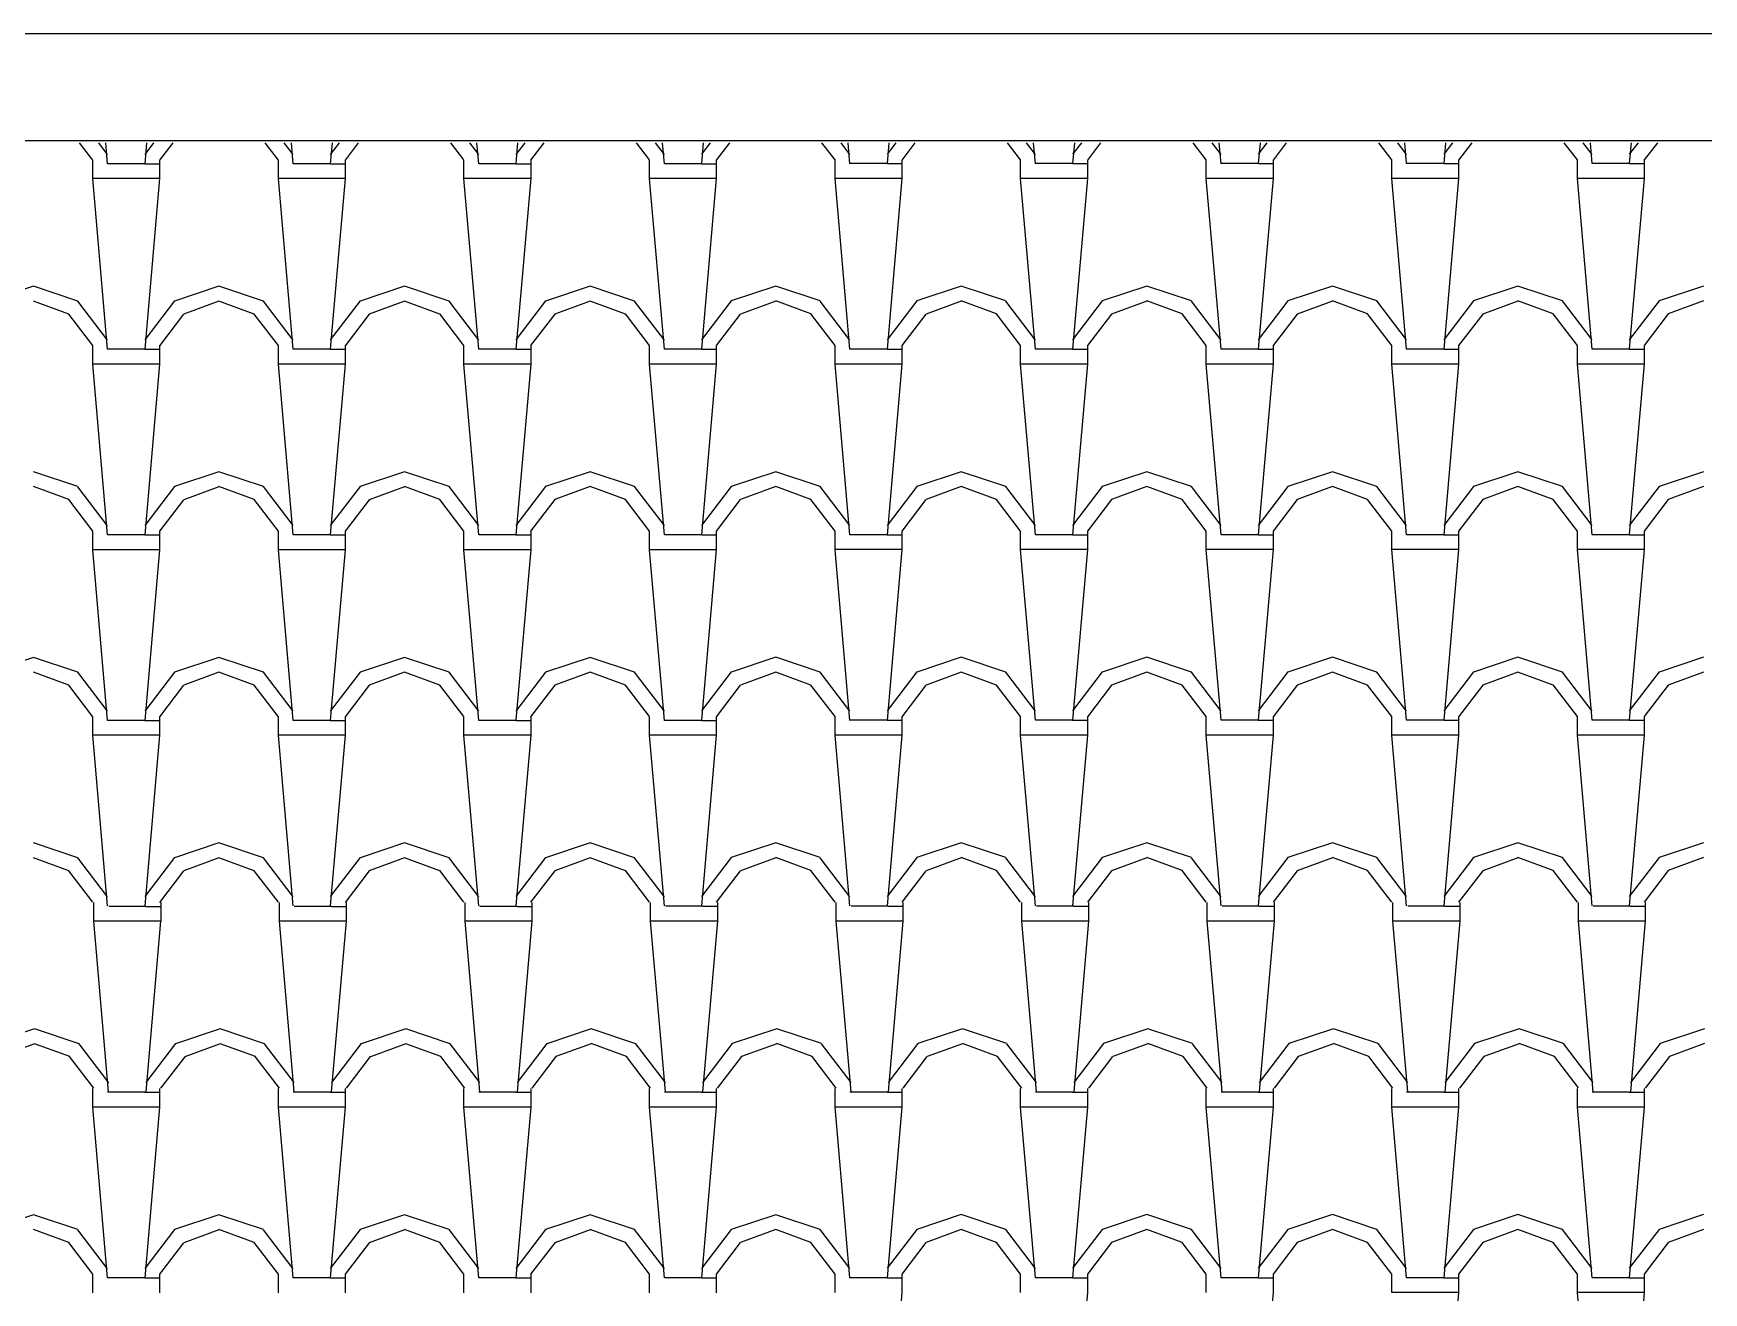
# Model space of a CAD drawing. Extents: x 32549 to 39694, y 7645 to 11950.
# Drawn here: x 34305.8 to 34440.8, y 9009.8 to 9111.5 of the extents above; entities that cross this region are included whole.
import ezdxf

# ---------------------------------------------------------------- set-up
doc = ezdxf.new("R2010")
doc.units = 0
doc.header["$LTSCALE"] = 80
doc.header["$MEASUREMENT"] = 0
doc.layers.add('C3', color=3, linetype='CONTINUOUS')
doc.layers.add('ROOF', color=11, linetype='CONTINUOUS')

msp = doc.modelspace()

# ---------------------------------------------------------------- linework, layer by layer
at = {"layer": 'C3'}
for p, q in [((34171.15, 9111.55), (34986.15, 9111.55)), ((34171.15, 9102.88), (34986.15, 9102.88))]:
    msp.add_line(p, q, dxfattribs=at)
at = {"layer": 'ROOF'}
for p, q in [((34310.63, 9101.31), (34309.56, 9102.7)), ((34311.83, 9101.75), (34311.11, 9102.7)), ((34311.83, 9101.01), (34311.68, 9102.7)), ((34315.54, 9102.7), (34314.83, 9101.77)), ((34314.97, 9102.7), (34314.83, 9101.01)), ((34317.09, 9102.7), (34316.02, 9101.3)), ((34325.63, 9101.31), (34324.56, 9102.7)), ((34326.83, 9101.76), (34326.11, 9102.7)), ((34326.83, 9101.01), (34326.68, 9102.7)), ((34330.54, 9102.7), (34329.83, 9101.77)), ((34329.97, 9102.7), (34329.83, 9101.01)), ((34332.09, 9102.7), (34331.02, 9101.3)), ((34340.63, 9101.32), (34339.57, 9102.7)), ((34341.83, 9101.76), (34341.11, 9102.7)), ((34341.83, 9101.01), (34341.68, 9102.7)), ((34345.54, 9102.7), (34344.83, 9101.77)), ((34344.97, 9102.7), (34344.83, 9101.02)), ((34347.09, 9102.7), (34346.02, 9101.31)), ((34355.63, 9101.32), (34354.57, 9102.7)), ((34356.83, 9101.76), (34356.11, 9102.7)), ((34356.83, 9101.01), (34356.68, 9102.7)), ((34360.54, 9102.7), (34359.83, 9101.78)), ((34359.97, 9102.7), (34359.83, 9101.02)), ((34362.09, 9102.7), (34361.02, 9101.31)), ((34370.63, 9101.32), (34369.57, 9102.71)), ((34371.83, 9101.76), (34371.11, 9102.71)), ((34371.83, 9101.01), (34371.68, 9102.71)), ((34374.97, 9102.71), (34374.83, 9101.02)), ((34375.54, 9102.71), (34374.83, 9101.78)), ((34377.09, 9102.71), (34376.02, 9101.31)), ((34385.63, 9101.32), (34384.57, 9102.71)), ((34386.83, 9101.76), (34386.11, 9102.71)), ((34386.83, 9101.01), (34386.68, 9102.71)), ((34390.54, 9102.71), (34389.83, 9101.78)), ((34389.98, 9102.71), (34389.83, 9101.02)), ((34392.09, 9102.71), (34391.03, 9101.31)), ((34400.63, 9101.32), (34399.57, 9102.71)), ((34401.83, 9101.76), (34401.11, 9102.71)), ((34401.83, 9101.01), (34401.68, 9102.71)), ((34405.54, 9102.71), (34404.83, 9101.78)), ((34404.98, 9102.71), (34404.83, 9101.02)), ((34407.09, 9102.71), (34406.03, 9101.31)), ((34415.63, 9101.32), (34414.57, 9102.71)), ((34416.83, 9101.77), (34416.11, 9102.71)), ((34416.83, 9101.02), (34416.68, 9102.71)), ((34420.54, 9102.71), (34419.83, 9101.78)), ((34419.98, 9102.71), (34419.83, 9101.02)), ((34422.09, 9102.71), (34421.03, 9101.31)), ((34430.63, 9101.32), (34429.57, 9102.71)), ((34431.83, 9101.77), (34431.11, 9102.71)), ((34431.83, 9101.02), (34431.68, 9102.71)), ((34435.54, 9102.71), (34434.83, 9101.78)), ((34434.98, 9102.71), (34434.83, 9101.03)), ((34437.1, 9102.71), (34436.03, 9101.32)), ((34310.63, 9099.81), (34310.63, 9101.31)), ((34314.83, 9101.01), (34311.83, 9101.01)), ((34314.83, 9101.01), (34316.03, 9101.01)), ((34316.03, 9101.31), (34316.03, 9099.81)), ((34325.63, 9099.81), (34325.63, 9101.31)), ((34329.83, 9101.01), (34326.83, 9101.01)), ((34329.83, 9101.01), (34331.03, 9101.01)), ((34331.03, 9101.31), (34331.03, 9099.81)), ((34340.63, 9099.81), (34340.63, 9101.31)), ((34344.83, 9101.01), (34341.83, 9101.01)), ((34344.83, 9101.01), (34346.03, 9101.01)), ((34346.03, 9101.31), (34346.03, 9099.81)), ((34355.63, 9099.81), (34355.63, 9101.31)), ((34359.83, 9101.01), (34356.83, 9101.01)), ((34359.83, 9101.01), (34361.03, 9101.01)), ((34361.03, 9101.31), (34361.03, 9099.81)), ((34370.63, 9099.82), (34370.63, 9101.32)), ((34374.83, 9101.02), (34371.83, 9101.02)), ((34374.83, 9101.02), (34376.03, 9101.02)), ((34376.03, 9101.32), (34376.03, 9099.82)), ((34385.63, 9099.82), (34385.63, 9101.32)), ((34389.83, 9101.02), (34386.83, 9101.02)), ((34389.83, 9101.02), (34391.03, 9101.02)), ((34391.03, 9101.32), (34391.03, 9099.82)), ((34400.63, 9099.82), (34400.63, 9101.32)), ((34404.83, 9101.02), (34401.83, 9101.02)), ((34404.83, 9101.02), (34406.03, 9101.02)), ((34406.03, 9101.32), (34406.03, 9099.82)), ((34415.63, 9099.82), (34415.63, 9101.32)), ((34419.83, 9101.02), (34416.83, 9101.02)), ((34419.83, 9101.02), (34421.03, 9101.02)), ((34421.03, 9101.32), (34421.03, 9099.82)), ((34430.63, 9099.82), (34430.63, 9101.32)), ((34434.83, 9101.02), (34431.83, 9101.02)), ((34434.83, 9101.02), (34436.03, 9101.02)), ((34436.03, 9101.32), (34436.03, 9099.82)), ((34314.83, 9099.81), (34310.63, 9099.81)), ((34311.83, 9086.01), (34310.63, 9099.81)), ((34316.03, 9099.81), (34314.83, 9086.01)), ((34316.03, 9099.81), (34314.83, 9099.81)), ((34329.83, 9099.81), (34325.63, 9099.81)), ((34326.83, 9086.01), (34325.63, 9099.81)), ((34331.03, 9099.81), (34329.83, 9086.01)), ((34331.03, 9099.81), (34329.83, 9099.81)), ((34344.83, 9099.81), (34340.63, 9099.81)), ((34341.83, 9086.01), (34340.63, 9099.81)), ((34346.03, 9099.82), (34344.83, 9086.02)), ((34346.03, 9099.81), (34344.83, 9099.81)), ((34359.83, 9099.81), (34355.63, 9099.81)), ((34356.83, 9086.01), (34355.63, 9099.81)), ((34361.03, 9099.82), (34359.83, 9086.02)), ((34361.03, 9099.81), (34359.83, 9099.81)), ((34374.83, 9099.82), (34370.63, 9099.82)), ((34371.83, 9086.01), (34370.63, 9099.81)), ((34376.03, 9099.82), (34374.83, 9099.82)), ((34376.03, 9099.82), (34374.83, 9086.02)), ((34389.83, 9099.82), (34385.63, 9099.82)), ((34386.83, 9086.01), (34385.63, 9099.81)), ((34391.03, 9099.82), (34389.83, 9099.82)), ((34391.03, 9099.82), (34389.83, 9086.02)), ((34404.83, 9099.82), (34400.63, 9099.82)), ((34401.83, 9086.01), (34400.63, 9099.81)), ((34406.03, 9099.82), (34404.83, 9099.82)), ((34406.03, 9099.82), (34404.83, 9086.02)), ((34419.83, 9099.82), (34415.63, 9099.82)), ((34416.83, 9086.02), (34415.63, 9099.82)), ((34421.03, 9099.82), (34419.83, 9086.02)), ((34421.03, 9099.82), (34419.83, 9099.82)), ((34434.83, 9099.82), (34430.63, 9099.82)), ((34431.83, 9086.02), (34430.63, 9099.82)), ((34436.03, 9099.83), (34434.83, 9086.03)), ((34436.03, 9099.82), (34434.83, 9099.82)), ((34305.83, 9091.11), (34302.23, 9089.91)), ((34309.43, 9089.91), (34305.83, 9091.11)), ((34308.68, 9088.86), (34305.83, 9089.91)), ((34311.83, 9086.75), (34309.43, 9089.9)), ((34317.23, 9089.92), (34314.83, 9086.77)), ((34320.83, 9091.11), (34317.23, 9089.91)), ((34320.83, 9089.9), (34317.98, 9088.85)), ((34324.43, 9089.91), (34320.83, 9091.11)), ((34323.68, 9088.86), (34320.83, 9089.91)), ((34326.83, 9086.76), (34324.43, 9089.91)), ((34332.23, 9089.92), (34329.83, 9086.77)), ((34335.83, 9091.11), (34332.23, 9089.91)), ((34335.83, 9089.9), (34332.98, 9088.85)), ((34339.43, 9089.91), (34335.83, 9091.11)), ((34338.68, 9088.86), (34335.83, 9089.91)), ((34341.83, 9086.76), (34339.43, 9089.91)), ((34347.23, 9089.92), (34344.83, 9086.77)), ((34350.83, 9091.11), (34347.23, 9089.91)), ((34350.83, 9089.91), (34347.98, 9088.86)), ((34354.43, 9089.91), (34350.83, 9091.11)), ((34353.68, 9088.86), (34350.83, 9089.91)), ((34356.83, 9086.76), (34354.43, 9089.91)), ((34362.23, 9089.93), (34359.83, 9086.78)), ((34365.83, 9091.12), (34362.23, 9089.92)), ((34365.83, 9089.91), (34362.98, 9088.86)), ((34369.43, 9089.92), (34365.83, 9091.12)), ((34368.68, 9088.87), (34365.83, 9089.92)), ((34371.83, 9086.76), (34369.43, 9089.91)), ((34377.23, 9089.93), (34374.83, 9086.78)), ((34380.83, 9091.12), (34377.23, 9089.92)), ((34380.83, 9089.91), (34377.98, 9088.86)), ((34384.43, 9089.92), (34380.83, 9091.12)), ((34383.68, 9088.87), (34380.83, 9089.92)), ((34386.83, 9086.76), (34384.43, 9089.91)), ((34392.23, 9089.93), (34389.83, 9086.78)), ((34395.83, 9091.12), (34392.23, 9089.92)), ((34395.83, 9089.91), (34392.98, 9088.86)), ((34399.43, 9089.92), (34395.83, 9091.12)), ((34398.68, 9088.87), (34395.83, 9089.92)), ((34401.83, 9086.76), (34399.43, 9089.91)), ((34407.23, 9089.93), (34404.83, 9086.78)), ((34410.83, 9091.12), (34407.23, 9089.92)), ((34410.83, 9089.91), (34407.98, 9088.86)), ((34414.43, 9089.92), (34410.83, 9091.12)), ((34413.68, 9088.87), (34410.83, 9089.92)), ((34416.83, 9086.77), (34414.43, 9089.92)), ((34422.23, 9089.93), (34419.83, 9086.78)), ((34425.83, 9091.12), (34422.23, 9089.92)), ((34425.83, 9089.91), (34422.98, 9088.86)), ((34429.43, 9089.92), (34425.83, 9091.12)), ((34428.68, 9088.87), (34425.83, 9089.92)), ((34431.83, 9086.77), (34429.43, 9089.92)), ((34437.23, 9089.93), (34434.83, 9086.78)), ((34440.83, 9091.12), (34437.23, 9089.92)), ((34440.83, 9089.92), (34437.98, 9088.87)), ((34310.63, 9086.31), (34308.68, 9088.86)), ((34317.97, 9088.85), (34316.02, 9086.3)), ((34325.63, 9086.31), (34323.68, 9088.86)), ((34332.97, 9088.85), (34331.02, 9086.3)), ((34340.63, 9086.32), (34338.68, 9088.87)), ((34347.97, 9088.86), (34346.02, 9086.31)), ((34355.63, 9086.32), (34353.68, 9088.87)), ((34362.97, 9088.86), (34361.02, 9086.31)), ((34370.63, 9086.32), (34368.68, 9088.87)), ((34377.97, 9088.86), (34376.02, 9086.31)), ((34385.63, 9086.32), (34383.68, 9088.87)), ((34392.98, 9088.86), (34391.03, 9086.31)), ((34400.63, 9086.32), (34398.68, 9088.87)), ((34407.98, 9088.86), (34406.03, 9086.31)), ((34415.63, 9086.32), (34413.68, 9088.87)), ((34422.98, 9088.86), (34421.03, 9086.31)), ((34430.63, 9086.32), (34428.68, 9088.87)), ((34437.98, 9088.87), (34436.03, 9086.32)), ((34310.63, 9084.81), (34310.63, 9086.31)), ((34314.83, 9086.01), (34311.83, 9086.01)), ((34314.83, 9086.01), (34316.03, 9086.01)), ((34316.03, 9086.31), (34316.03, 9084.81)), ((34325.63, 9084.81), (34325.63, 9086.31)), ((34329.83, 9086.01), (34326.83, 9086.01)), ((34329.83, 9086.01), (34331.03, 9086.01)), ((34331.03, 9086.31), (34331.03, 9084.81)), ((34340.63, 9084.81), (34340.63, 9086.31)), ((34344.83, 9086.01), (34341.83, 9086.01)), ((34344.83, 9086.01), (34346.03, 9086.01)), ((34346.03, 9086.31), (34346.03, 9084.81)), ((34355.63, 9084.81), (34355.63, 9086.31)), ((34359.83, 9086.01), (34356.83, 9086.01)), ((34359.83, 9086.01), (34361.03, 9086.01)), ((34361.03, 9086.31), (34361.03, 9084.81)), ((34370.63, 9084.82), (34370.63, 9086.32)), ((34374.83, 9086.02), (34371.83, 9086.02)), ((34374.83, 9086.02), (34376.03, 9086.02)), ((34376.03, 9086.32), (34376.03, 9084.82)), ((34385.63, 9084.82), (34385.63, 9086.32)), ((34389.83, 9086.02), (34386.83, 9086.02)), ((34389.83, 9086.02), (34391.03, 9086.02)), ((34391.03, 9086.32), (34391.03, 9084.82)), ((34400.63, 9084.82), (34400.63, 9086.32)), ((34404.83, 9086.02), (34401.83, 9086.02)), ((34404.83, 9086.02), (34406.03, 9086.02)), ((34406.03, 9086.32), (34406.03, 9084.82)), ((34415.63, 9084.82), (34415.63, 9086.32)), ((34419.83, 9086.02), (34416.83, 9086.02)), ((34419.83, 9086.02), (34421.03, 9086.02)), ((34421.03, 9086.32), (34421.03, 9084.82)), ((34430.63, 9084.82), (34430.63, 9086.32)), ((34434.83, 9086.02), (34431.83, 9086.02)), ((34434.83, 9086.02), (34436.03, 9086.02)), ((34436.03, 9086.32), (34436.03, 9084.82)), ((34314.83, 9084.81), (34310.63, 9084.81)), ((34311.83, 9071.01), (34310.63, 9084.81)), ((34316.03, 9084.81), (34314.83, 9071.01)), ((34316.03, 9084.81), (34314.83, 9084.81)), ((34329.83, 9084.81), (34325.63, 9084.81)), ((34326.83, 9071.01), (34325.63, 9084.81)), ((34331.03, 9084.81), (34329.83, 9071.01)), ((34331.03, 9084.81), (34329.83, 9084.81)), ((34344.83, 9084.81), (34340.63, 9084.81)), ((34341.83, 9071.01), (34340.63, 9084.81)), ((34346.03, 9084.82), (34344.83, 9071.02)), ((34346.03, 9084.81), (34344.83, 9084.81)), ((34359.83, 9084.81), (34355.63, 9084.81)), ((34356.83, 9071.01), (34355.63, 9084.81)), ((34361.03, 9084.82), (34359.83, 9071.02)), ((34361.03, 9084.81), (34359.83, 9084.81)), ((34374.83, 9084.82), (34370.63, 9084.82)), ((34371.83, 9071.01), (34370.63, 9084.81)), ((34376.03, 9084.82), (34374.83, 9084.82)), ((34376.03, 9084.82), (34374.83, 9071.02)), ((34389.83, 9084.82), (34385.63, 9084.82)), ((34386.83, 9071.01), (34385.63, 9084.81)), ((34391.03, 9084.82), (34389.83, 9084.82)), ((34391.03, 9084.82), (34389.83, 9071.02)), ((34404.83, 9084.82), (34400.63, 9084.82)), ((34401.83, 9071.01), (34400.63, 9084.81)), ((34406.03, 9084.82), (34404.83, 9084.82)), ((34406.03, 9084.82), (34404.83, 9071.02)), ((34419.83, 9084.82), (34415.63, 9084.82)), ((34416.83, 9071.02), (34415.63, 9084.82)), ((34421.03, 9084.82), (34419.83, 9071.02)), ((34421.03, 9084.82), (34419.83, 9084.82)), ((34434.83, 9084.82), (34430.63, 9084.82)), ((34431.83, 9071.02), (34430.63, 9084.82)), ((34436.03, 9084.83), (34434.83, 9071.03)), ((34436.03, 9084.82), (34434.83, 9084.82)), ((34309.43, 9074.91), (34305.83, 9076.11)), ((34320.83, 9076.11), (34317.23, 9074.91)), ((34324.43, 9074.91), (34320.83, 9076.11)), ((34335.83, 9076.11), (34332.23, 9074.91)), ((34339.43, 9074.91), (34335.83, 9076.11)), ((34350.83, 9076.11), (34347.23, 9074.91)), ((34354.43, 9074.91), (34350.83, 9076.11)), ((34365.83, 9076.12), (34362.23, 9074.92)), ((34369.43, 9074.92), (34365.83, 9076.12)), ((34380.83, 9076.12), (34377.23, 9074.92)), ((34384.43, 9074.92), (34380.83, 9076.12)), ((34395.83, 9076.12), (34392.23, 9074.92)), ((34399.43, 9074.92), (34395.83, 9076.12)), ((34410.83, 9076.12), (34407.23, 9074.92)), ((34414.43, 9074.92), (34410.83, 9076.12)), ((34425.83, 9076.12), (34422.23, 9074.92)), ((34429.43, 9074.92), (34425.83, 9076.12)), ((34440.83, 9076.12), (34437.23, 9074.92)), ((34308.68, 9073.86), (34305.83, 9074.91)), ((34310.63, 9071.31), (34308.68, 9073.86)), ((34311.83, 9071.75), (34309.43, 9074.9)), ((34317.23, 9074.92), (34314.83, 9071.77)), ((34317.97, 9073.85), (34316.02, 9071.3)), ((34320.83, 9074.9), (34317.98, 9073.85)), ((34323.68, 9073.86), (34320.83, 9074.91)), ((34325.63, 9071.31), (34323.68, 9073.86)), ((34326.83, 9071.76), (34324.43, 9074.91)), ((34332.23, 9074.92), (34329.83, 9071.77)), ((34332.97, 9073.85), (34331.02, 9071.3)), ((34335.83, 9074.9), (34332.98, 9073.85)), ((34338.68, 9073.86), (34335.83, 9074.91)), ((34340.63, 9071.32), (34338.68, 9073.87)), ((34341.83, 9071.76), (34339.43, 9074.91)), ((34347.23, 9074.92), (34344.83, 9071.77)), ((34347.97, 9073.86), (34346.02, 9071.31)), ((34350.83, 9074.91), (34347.98, 9073.86)), ((34353.68, 9073.86), (34350.83, 9074.91)), ((34355.63, 9071.32), (34353.68, 9073.87)), ((34356.83, 9071.76), (34354.43, 9074.91)), ((34362.23, 9074.92), (34359.83, 9071.77)), ((34362.97, 9073.86), (34361.02, 9071.31)), ((34365.83, 9074.91), (34362.98, 9073.86)), ((34368.68, 9073.87), (34365.83, 9074.92)), ((34370.63, 9071.32), (34368.68, 9073.87)), ((34371.83, 9071.76), (34369.43, 9074.91)), ((34377.23, 9074.93), (34374.83, 9071.78)), ((34377.97, 9073.86), (34376.02, 9071.31)), ((34380.83, 9074.91), (34377.98, 9073.86)), ((34383.68, 9073.87), (34380.83, 9074.92)), ((34385.63, 9071.32), (34383.68, 9073.87)), ((34386.83, 9071.76), (34384.43, 9074.91)), ((34392.23, 9074.93), (34389.83, 9071.78)), ((34392.98, 9073.86), (34391.03, 9071.31)), ((34395.83, 9074.91), (34392.98, 9073.86)), ((34398.68, 9073.87), (34395.83, 9074.92)), ((34400.63, 9071.32), (34398.68, 9073.87)), ((34401.83, 9071.76), (34399.43, 9074.91)), ((34407.23, 9074.93), (34404.83, 9071.78)), ((34407.98, 9073.86), (34406.03, 9071.31)), ((34410.83, 9074.91), (34407.98, 9073.86)), ((34413.68, 9073.87), (34410.83, 9074.92)), ((34415.63, 9071.32), (34413.68, 9073.87)), ((34416.83, 9071.77), (34414.43, 9074.92)), ((34422.23, 9074.93), (34419.83, 9071.78)), ((34422.98, 9073.86), (34421.03, 9071.31)), ((34425.83, 9074.91), (34422.98, 9073.86)), ((34428.68, 9073.87), (34425.83, 9074.92)), ((34430.63, 9071.32), (34428.68, 9073.87)), ((34431.83, 9071.77), (34429.43, 9074.92)), ((34437.23, 9074.93), (34434.83, 9071.78)), ((34437.98, 9073.87), (34436.03, 9071.32)), ((34440.83, 9074.92), (34437.98, 9073.87)), ((34310.63, 9069.81), (34310.63, 9071.31)), ((34314.83, 9071.01), (34311.83, 9071.01)), ((34314.83, 9071.01), (34316.03, 9071.01)), ((34316.03, 9071.31), (34316.03, 9069.81)), ((34325.63, 9069.81), (34325.63, 9071.31)), ((34329.83, 9071.01), (34326.83, 9071.01)), ((34329.83, 9071.01), (34331.03, 9071.01)), ((34331.03, 9071.31), (34331.03, 9069.81)), ((34340.63, 9069.81), (34340.63, 9071.31)), ((34344.83, 9071.01), (34341.83, 9071.01)), ((34344.83, 9071.01), (34346.03, 9071.01)), ((34346.03, 9071.31), (34346.03, 9069.81)), ((34355.63, 9069.81), (34355.63, 9071.31)), ((34359.83, 9071.01), (34356.83, 9071.01)), ((34359.83, 9071.01), (34361.03, 9071.01)), ((34361.03, 9071.31), (34361.03, 9069.81)), ((34370.63, 9069.82), (34370.63, 9071.32)), ((34374.83, 9071.02), (34371.83, 9071.02)), ((34374.83, 9071.02), (34376.03, 9071.02)), ((34376.03, 9071.32), (34376.03, 9069.82)), ((34385.63, 9069.82), (34385.63, 9071.32)), ((34389.83, 9071.02), (34386.83, 9071.02)), ((34389.83, 9071.02), (34391.03, 9071.02)), ((34391.03, 9071.32), (34391.03, 9069.82)), ((34400.63, 9069.82), (34400.63, 9071.32)), ((34404.83, 9071.02), (34401.83, 9071.02)), ((34404.83, 9071.02), (34406.03, 9071.02)), ((34406.03, 9071.32), (34406.03, 9069.82)), ((34415.63, 9069.82), (34415.63, 9071.32)), ((34419.83, 9071.02), (34416.83, 9071.02)), ((34419.83, 9071.02), (34421.03, 9071.02)), ((34421.03, 9071.32), (34421.03, 9069.82)), ((34430.63, 9069.82), (34430.63, 9071.32)), ((34434.83, 9071.02), (34431.83, 9071.02)), ((34434.83, 9071.02), (34436.03, 9071.02)), ((34436.03, 9071.32), (34436.03, 9069.82)), ((34311.83, 9056.01), (34310.63, 9069.81)), ((34314.83, 9069.81), (34310.63, 9069.81)), ((34316.03, 9069.81), (34314.83, 9056.01)), ((34316.03, 9069.81), (34314.83, 9069.81)), ((34326.83, 9056.01), (34325.63, 9069.81)), ((34329.83, 9069.81), (34325.63, 9069.81)), ((34331.03, 9069.81), (34329.83, 9056.01)), ((34331.03, 9069.81), (34329.83, 9069.81)), ((34341.83, 9056.01), (34340.63, 9069.81)), ((34344.83, 9069.81), (34340.63, 9069.81)), ((34346.03, 9069.82), (34344.83, 9056.02)), ((34346.03, 9069.81), (34344.83, 9069.81)), ((34356.83, 9056.01), (34355.63, 9069.81)), ((34359.83, 9069.81), (34355.63, 9069.81)), ((34361.03, 9069.82), (34359.83, 9056.02)), ((34361.03, 9069.81), (34359.83, 9069.81)), ((34374.83, 9069.82), (34370.63, 9069.82)), ((34371.83, 9056.01), (34370.63, 9069.81)), ((34376.03, 9069.82), (34374.83, 9069.82)), ((34376.03, 9069.82), (34374.83, 9056.02)), ((34386.83, 9056.02), (34385.63, 9069.82)), ((34389.83, 9069.82), (34385.63, 9069.82)), ((34391.03, 9069.82), (34389.83, 9069.82)), ((34391.03, 9069.82), (34389.83, 9056.02)), ((34404.83, 9069.82), (34400.63, 9069.82)), ((34401.83, 9056.02), (34400.63, 9069.82)), ((34406.03, 9069.82), (34404.83, 9069.82)), ((34406.03, 9069.82), (34404.83, 9056.02)), ((34416.83, 9056.02), (34415.63, 9069.82)), ((34419.83, 9069.82), (34415.63, 9069.82)), ((34421.03, 9069.82), (34419.83, 9056.02)), ((34421.03, 9069.82), (34419.83, 9069.82)), ((34431.83, 9056.02), (34430.63, 9069.82)), ((34434.83, 9069.82), (34430.63, 9069.82)), ((34436.03, 9069.83), (34434.83, 9056.03)), ((34436.03, 9069.82), (34434.83, 9069.82)), ((34305.83, 9061.11), (34302.23, 9059.91)), ((34309.43, 9059.91), (34305.83, 9061.11)), ((34320.83, 9061.11), (34317.23, 9059.91)), ((34324.43, 9059.91), (34320.83, 9061.11)), ((34335.83, 9061.11), (34332.23, 9059.91)), ((34339.43, 9059.91), (34335.83, 9061.11)), ((34350.83, 9061.11), (34347.23, 9059.91)), ((34354.43, 9059.91), (34350.83, 9061.11)), ((34365.83, 9061.12), (34362.23, 9059.92)), ((34369.43, 9059.92), (34365.83, 9061.12)), ((34380.83, 9061.12), (34377.23, 9059.92)), ((34384.43, 9059.92), (34380.83, 9061.12)), ((34395.83, 9061.12), (34392.23, 9059.92)), ((34399.43, 9059.92), (34395.83, 9061.12)), ((34410.83, 9061.12), (34407.23, 9059.92)), ((34414.43, 9059.92), (34410.83, 9061.12)), ((34425.83, 9061.12), (34422.23, 9059.92)), ((34429.43, 9059.92), (34425.83, 9061.12)), ((34440.83, 9061.12), (34437.23, 9059.92)), ((34308.68, 9058.86), (34305.83, 9059.91)), ((34310.63, 9056.31), (34308.68, 9058.86)), ((34311.83, 9056.75), (34309.43, 9059.9)), ((34317.23, 9059.92), (34314.83, 9056.77)), ((34317.97, 9058.85), (34316.02, 9056.3)), ((34320.83, 9059.9), (34317.98, 9058.85)), ((34323.68, 9058.86), (34320.83, 9059.91)), ((34325.63, 9056.31), (34323.68, 9058.86)), ((34326.83, 9056.76), (34324.43, 9059.91)), ((34332.23, 9059.92), (34329.83, 9056.77)), ((34332.97, 9058.85), (34331.02, 9056.3)), ((34335.83, 9059.9), (34332.98, 9058.85)), ((34338.68, 9058.86), (34335.83, 9059.91)), ((34340.63, 9056.32), (34338.68, 9058.87)), ((34341.83, 9056.76), (34339.43, 9059.91)), ((34347.23, 9059.92), (34344.83, 9056.77)), ((34347.97, 9058.86), (34346.02, 9056.31)), ((34350.83, 9059.91), (34347.98, 9058.86)), ((34353.68, 9058.86), (34350.83, 9059.91)), ((34355.63, 9056.32), (34353.68, 9058.87)), ((34356.83, 9056.76), (34354.43, 9059.91)), ((34362.23, 9059.93), (34359.83, 9056.78)), ((34362.97, 9058.86), (34361.02, 9056.31)), ((34365.83, 9059.91), (34362.98, 9058.86)), ((34368.68, 9058.87), (34365.83, 9059.92)), ((34370.63, 9056.32), (34368.68, 9058.87)), ((34371.83, 9056.76), (34369.43, 9059.91)), ((34377.23, 9059.93), (34374.83, 9056.78)), ((34377.97, 9058.86), (34376.02, 9056.31)), ((34380.83, 9059.91), (34377.98, 9058.86)), ((34383.68, 9058.87), (34380.83, 9059.92)), ((34385.63, 9056.32), (34383.68, 9058.87)), ((34386.83, 9056.76), (34384.43, 9059.91)), ((34392.23, 9059.93), (34389.83, 9056.78)), ((34392.98, 9058.86), (34391.03, 9056.31)), ((34395.83, 9059.91), (34392.98, 9058.86)), ((34398.68, 9058.87), (34395.83, 9059.92)), ((34400.63, 9056.32), (34398.68, 9058.87)), ((34401.83, 9056.76), (34399.43, 9059.91)), ((34407.23, 9059.93), (34404.83, 9056.78)), ((34407.98, 9058.86), (34406.03, 9056.31)), ((34410.83, 9059.91), (34407.98, 9058.86)), ((34413.68, 9058.87), (34410.83, 9059.92)), ((34415.63, 9056.32), (34413.68, 9058.87)), ((34416.83, 9056.77), (34414.43, 9059.92)), ((34422.23, 9059.93), (34419.83, 9056.78)), ((34422.98, 9058.86), (34421.03, 9056.31)), ((34425.83, 9059.91), (34422.98, 9058.86)), ((34428.68, 9058.87), (34425.83, 9059.92)), ((34430.63, 9056.33), (34428.68, 9058.88)), ((34431.83, 9056.77), (34429.43, 9059.92)), ((34437.23, 9059.93), (34434.83, 9056.78)), ((34437.98, 9058.87), (34436.03, 9056.32)), ((34440.83, 9059.92), (34437.98, 9058.87)), ((34310.63, 9054.81), (34310.63, 9056.31)), ((34316.03, 9056.31), (34316.03, 9054.81)), ((34325.63, 9054.81), (34325.63, 9056.31)), ((34331.03, 9056.31), (34331.03, 9054.81)), ((34340.63, 9054.81), (34340.63, 9056.31)), ((34346.03, 9056.31), (34346.03, 9054.81)), ((34355.63, 9054.81), (34355.63, 9056.31)), ((34361.03, 9056.31), (34361.03, 9054.81)), ((34370.63, 9054.82), (34370.63, 9056.32)), ((34376.03, 9056.32), (34376.03, 9054.82)), ((34385.63, 9054.82), (34385.63, 9056.32)), ((34391.03, 9056.32), (34391.03, 9054.82)), ((34400.63, 9054.82), (34400.63, 9056.32)), ((34406.03, 9056.32), (34406.03, 9054.82)), ((34415.63, 9054.82), (34415.63, 9056.32)), ((34421.03, 9056.32), (34421.03, 9054.82)), ((34430.63, 9054.82), (34430.63, 9056.32)), ((34436.03, 9056.32), (34436.03, 9054.82)), ((34311.83, 9041.01), (34310.63, 9054.81)), ((34314.83, 9054.81), (34310.63, 9054.81)), ((34314.83, 9056.01), (34311.83, 9056.01)), ((34314.83, 9056.01), (34316.03, 9056.01)), ((34316.03, 9054.81), (34314.83, 9054.81)), ((34316.03, 9054.81), (34314.83, 9041.01)), ((34326.83, 9041.01), (34325.63, 9054.81)), ((34329.83, 9054.81), (34325.63, 9054.81)), ((34329.83, 9056.01), (34326.83, 9056.01)), ((34329.83, 9056.01), (34331.03, 9056.01)), ((34331.03, 9054.81), (34329.83, 9054.81)), ((34331.03, 9054.81), (34329.83, 9041.01)), ((34341.83, 9041.01), (34340.63, 9054.81)), ((34344.83, 9054.81), (34340.63, 9054.81)), ((34344.83, 9056.01), (34341.83, 9056.01)), ((34344.83, 9056.01), (34346.03, 9056.01)), ((34346.03, 9054.82), (34344.83, 9041.02)), ((34346.03, 9054.81), (34344.83, 9054.81)), ((34356.83, 9041.01), (34355.63, 9054.81)), ((34359.83, 9054.81), (34355.63, 9054.81)), ((34359.83, 9056.01), (34356.83, 9056.01)), ((34359.83, 9056.01), (34361.03, 9056.01)), ((34361.03, 9054.82), (34359.83, 9041.02)), ((34361.03, 9054.81), (34359.83, 9054.81)), ((34374.83, 9054.82), (34370.63, 9054.82)), ((34371.83, 9041.01), (34370.63, 9054.81)), ((34374.83, 9056.02), (34371.83, 9056.02)), ((34374.83, 9056.02), (34376.03, 9056.02)), ((34376.03, 9054.82), (34374.83, 9041.02)), ((34376.03, 9054.82), (34374.83, 9054.82)), ((34386.83, 9041.02), (34385.63, 9054.82)), ((34389.83, 9054.82), (34385.63, 9054.82)), ((34389.83, 9056.02), (34386.83, 9056.02)), ((34389.83, 9056.02), (34391.03, 9056.02)), ((34391.03, 9054.82), (34389.83, 9041.02)), ((34391.03, 9054.82), (34389.83, 9054.82)), ((34404.83, 9054.82), (34400.63, 9054.82)), ((34401.83, 9041.02), (34400.63, 9054.82)), ((34404.83, 9056.02), (34401.83, 9056.02)), ((34404.83, 9056.02), (34406.03, 9056.02)), ((34406.03, 9054.82), (34404.83, 9041.02)), ((34406.03, 9054.82), (34404.83, 9054.82)), ((34416.83, 9041.02), (34415.63, 9054.82)), ((34419.83, 9054.82), (34415.63, 9054.82)), ((34419.83, 9056.02), (34416.83, 9056.02)), ((34419.83, 9056.02), (34421.03, 9056.02)), ((34421.03, 9054.82), (34419.83, 9054.82)), ((34421.03, 9054.82), (34419.83, 9041.02)), ((34431.83, 9041.02), (34430.63, 9054.82)), ((34434.83, 9054.82), (34430.63, 9054.82)), ((34434.83, 9056.02), (34431.83, 9056.02)), ((34434.83, 9056.02), (34436.03, 9056.02)), ((34436.03, 9054.83), (34434.83, 9041.03)), ((34436.03, 9054.82), (34434.83, 9054.82)), ((34309.43, 9044.91), (34305.83, 9046.11)), ((34320.83, 9046.11), (34317.23, 9044.91)), ((34324.43, 9044.91), (34320.83, 9046.11)), ((34335.83, 9046.11), (34332.23, 9044.91)), ((34339.43, 9044.91), (34335.83, 9046.11)), ((34350.83, 9046.11), (34347.23, 9044.91)), ((34354.43, 9044.91), (34350.83, 9046.11)), ((34365.83, 9046.12), (34362.23, 9044.92)), ((34369.43, 9044.92), (34365.83, 9046.12)), ((34380.83, 9046.12), (34377.23, 9044.92)), ((34384.43, 9044.92), (34380.83, 9046.12)), ((34395.83, 9046.12), (34392.23, 9044.92)), ((34399.43, 9044.92), (34395.83, 9046.12)), ((34410.83, 9046.12), (34407.23, 9044.92)), ((34414.43, 9044.92), (34410.83, 9046.12)), ((34425.83, 9046.12), (34422.23, 9044.92)), ((34429.43, 9044.92), (34425.83, 9046.12)), ((34440.83, 9046.12), (34437.23, 9044.92)), ((34308.68, 9043.86), (34305.83, 9044.91)), ((34311.83, 9041.75), (34309.43, 9044.9)), ((34317.23, 9044.92), (34314.83, 9041.77)), ((34320.83, 9044.9), (34317.98, 9043.85)), ((34323.68, 9043.86), (34320.83, 9044.91)), ((34326.83, 9041.76), (34324.43, 9044.91)), ((34332.23, 9044.92), (34329.83, 9041.77)), ((34335.83, 9044.9), (34332.98, 9043.85)), ((34338.68, 9043.86), (34335.83, 9044.91)), ((34341.83, 9041.76), (34339.43, 9044.91)), ((34347.23, 9044.92), (34344.83, 9041.77)), ((34350.83, 9044.91), (34347.98, 9043.86)), ((34353.68, 9043.86), (34350.83, 9044.91)), ((34356.83, 9041.76), (34354.43, 9044.91)), ((34362.23, 9044.93), (34359.83, 9041.78)), ((34365.83, 9044.91), (34362.98, 9043.86)), ((34368.68, 9043.87), (34365.83, 9044.92)), ((34371.83, 9041.76), (34369.43, 9044.91)), ((34377.23, 9044.93), (34374.83, 9041.78)), ((34380.83, 9044.91), (34377.98, 9043.86)), ((34383.68, 9043.87), (34380.83, 9044.92)), ((34386.83, 9041.76), (34384.43, 9044.91)), ((34392.23, 9044.93), (34389.83, 9041.78)), ((34395.83, 9044.91), (34392.98, 9043.86)), ((34398.68, 9043.87), (34395.83, 9044.92)), ((34401.83, 9041.76), (34399.43, 9044.91)), ((34407.23, 9044.93), (34404.83, 9041.78)), ((34410.83, 9044.91), (34407.98, 9043.86)), ((34413.68, 9043.87), (34410.83, 9044.92)), ((34416.83, 9041.77), (34414.43, 9044.92)), ((34422.23, 9044.93), (34419.83, 9041.78)), ((34425.83, 9044.91), (34422.98, 9043.86)), ((34428.68, 9043.87), (34425.83, 9044.92)), ((34431.83, 9041.77), (34429.43, 9044.92)), ((34437.23, 9044.93), (34434.83, 9041.78)), ((34440.83, 9044.92), (34437.98, 9043.87)), ((34310.63, 9041.31), (34308.68, 9043.86)), ((34317.97, 9043.85), (34316.02, 9041.3)), ((34325.63, 9041.31), (34323.68, 9043.86)), ((34332.97, 9043.85), (34331.02, 9041.3)), ((34340.63, 9041.32), (34338.68, 9043.87)), ((34347.97, 9043.86), (34346.02, 9041.31)), ((34355.63, 9041.32), (34353.68, 9043.87)), ((34362.97, 9043.86), (34361.02, 9041.31)), ((34370.63, 9041.32), (34368.68, 9043.87)), ((34377.97, 9043.86), (34376.02, 9041.31)), ((34385.63, 9041.32), (34383.68, 9043.87)), ((34392.98, 9043.86), (34391.03, 9041.31)), ((34400.63, 9041.32), (34398.68, 9043.87)), ((34407.98, 9043.86), (34406.03, 9041.31)), ((34415.63, 9041.32), (34413.68, 9043.87)), ((34422.98, 9043.86), (34421.03, 9041.31)), ((34430.63, 9041.33), (34428.68, 9043.88)), ((34437.98, 9043.87), (34436.03, 9041.32)), ((34415.72, 9039.79), (34415.72, 9041.29)), ((34421.12, 9041.29), (34421.12, 9039.79)), ((34430.72, 9039.79), (34430.72, 9041.29)), ((34436.12, 9041.29), (34436.12, 9039.79)), ((34310.72, 9039.78), (34310.72, 9041.28)), ((34314.92, 9040.98), (34311.92, 9040.98)), ((34314.92, 9040.98), (34316.12, 9040.98)), ((34316.12, 9041.28), (34316.12, 9039.78)), ((34325.72, 9039.78), (34325.72, 9041.28)), ((34329.92, 9040.98), (34326.92, 9040.98)), ((34329.92, 9040.98), (34331.12, 9040.98)), ((34331.12, 9041.28), (34331.12, 9039.78)), ((34340.72, 9039.78), (34340.72, 9041.28)), ((34344.92, 9040.98), (34341.92, 9040.98)), ((34344.92, 9040.98), (34346.12, 9040.98)), ((34346.12, 9041.28), (34346.12, 9039.78)), ((34355.72, 9039.79), (34355.72, 9041.29)), ((34359.92, 9040.99), (34356.92, 9040.99)), ((34359.92, 9040.99), (34361.12, 9040.99)), ((34361.12, 9041.29), (34361.12, 9039.79)), ((34370.72, 9039.79), (34370.72, 9041.29)), ((34374.92, 9040.99), (34371.92, 9040.99)), ((34374.92, 9040.99), (34376.12, 9040.99)), ((34376.12, 9041.29), (34376.12, 9039.79)), ((34385.72, 9039.79), (34385.72, 9041.29)), ((34389.92, 9040.99), (34386.92, 9040.99)), ((34389.92, 9040.99), (34391.12, 9040.99)), ((34391.12, 9041.29), (34391.12, 9039.79)), ((34400.72, 9039.79), (34400.72, 9041.29)), ((34404.92, 9040.99), (34401.92, 9040.99)), ((34404.92, 9040.99), (34406.12, 9040.99)), ((34406.12, 9041.29), (34406.12, 9039.79)), ((34419.92, 9040.99), (34416.92, 9040.99)), ((34419.92, 9040.99), (34421.12, 9040.99)), ((34434.92, 9040.99), (34431.92, 9040.99)), ((34434.92, 9040.99), (34436.12, 9040.99)), ((34311.91, 9025.98), (34310.71, 9039.78)), ((34314.92, 9039.78), (34310.72, 9039.78)), ((34316.11, 9039.78), (34314.91, 9025.98)), ((34316.12, 9039.78), (34314.92, 9039.78)), ((34329.92, 9039.78), (34325.72, 9039.78)), ((34326.92, 9025.98), (34325.72, 9039.78)), ((34331.11, 9039.79), (34329.91, 9025.99)), ((34331.12, 9039.78), (34329.92, 9039.78)), ((34344.92, 9039.78), (34340.72, 9039.78)), ((34341.92, 9025.98), (34340.72, 9039.78)), ((34346.11, 9039.79), (34344.92, 9025.99)), ((34346.12, 9039.78), (34344.92, 9039.78)), ((34359.92, 9039.79), (34355.72, 9039.79)), ((34356.92, 9025.98), (34355.72, 9039.78)), ((34361.12, 9039.79), (34359.92, 9025.99)), ((34361.12, 9039.79), (34359.92, 9039.79)), ((34374.92, 9039.79), (34370.72, 9039.79)), ((34371.92, 9025.98), (34370.72, 9039.78)), ((34376.12, 9039.79), (34374.92, 9039.79)), ((34376.12, 9039.79), (34374.92, 9025.99)), ((34386.92, 9025.99), (34385.72, 9039.79)), ((34389.92, 9039.79), (34385.72, 9039.79)), ((34391.12, 9039.79), (34389.92, 9039.79)), ((34391.12, 9039.79), (34389.92, 9025.99)), ((34401.92, 9025.99), (34400.72, 9039.79)), ((34404.92, 9039.79), (34400.72, 9039.79)), ((34406.12, 9039.79), (34404.92, 9039.79)), ((34406.12, 9039.79), (34404.92, 9025.99)), ((34419.92, 9039.79), (34415.72, 9039.79)), ((34416.92, 9025.99), (34415.72, 9039.79)), ((34421.12, 9039.79), (34419.92, 9025.99)), ((34421.12, 9039.79), (34419.92, 9039.79)), ((34434.92, 9039.79), (34430.72, 9039.79)), ((34431.92, 9025.99), (34430.72, 9039.79)), ((34436.12, 9039.8), (34434.92, 9026)), ((34436.12, 9039.79), (34434.92, 9039.79)), ((34305.92, 9031.08), (34302.32, 9029.88)), ((34309.52, 9029.88), (34305.92, 9031.08)), ((34320.92, 9031.08), (34317.32, 9029.88)), ((34324.52, 9029.88), (34320.92, 9031.08)), ((34335.92, 9031.08), (34332.32, 9029.88)), ((34339.52, 9029.88), (34335.92, 9031.08)), ((34350.92, 9031.08), (34347.32, 9029.88)), ((34354.52, 9029.88), (34350.92, 9031.08)), ((34365.92, 9031.09), (34362.32, 9029.89)), ((34369.52, 9029.89), (34365.92, 9031.09)), ((34380.92, 9031.09), (34377.32, 9029.89)), ((34384.52, 9029.89), (34380.92, 9031.09)), ((34395.92, 9031.09), (34392.32, 9029.89)), ((34399.52, 9029.89), (34395.92, 9031.09)), ((34410.92, 9031.09), (34407.32, 9029.89)), ((34414.52, 9029.89), (34410.92, 9031.09)), ((34425.92, 9031.09), (34422.32, 9029.89)), ((34429.52, 9029.89), (34425.92, 9031.09)), ((34440.92, 9031.09), (34437.32, 9029.89)), ((34305.92, 9029.87), (34303.07, 9028.82)), ((34308.77, 9028.83), (34305.92, 9029.88)), ((34311.92, 9026.72), (34309.52, 9029.87)), ((34317.32, 9029.89), (34314.92, 9026.74)), ((34320.92, 9029.87), (34318.07, 9028.82)), ((34323.77, 9028.83), (34320.92, 9029.88)), ((34326.92, 9026.73), (34324.52, 9029.88)), ((34332.32, 9029.89), (34329.92, 9026.74)), ((34335.92, 9029.87), (34333.07, 9028.82)), ((34338.77, 9028.83), (34335.92, 9029.88)), ((34341.92, 9026.73), (34339.52, 9029.88)), ((34347.32, 9029.89), (34344.92, 9026.74)), ((34350.92, 9029.88), (34348.07, 9028.83)), ((34353.77, 9028.84), (34350.92, 9029.89)), ((34356.92, 9026.73), (34354.52, 9029.88)), ((34362.32, 9029.9), (34359.92, 9026.75)), ((34365.92, 9029.88), (34363.07, 9028.83)), ((34368.77, 9028.84), (34365.92, 9029.89)), ((34371.92, 9026.73), (34369.52, 9029.88)), ((34377.32, 9029.9), (34374.92, 9026.75)), ((34380.92, 9029.88), (34378.07, 9028.83)), ((34383.77, 9028.84), (34380.92, 9029.89)), ((34386.92, 9026.73), (34384.52, 9029.88)), ((34392.32, 9029.9), (34389.92, 9026.75)), ((34395.92, 9029.88), (34393.07, 9028.83)), ((34398.77, 9028.84), (34395.92, 9029.89)), ((34401.92, 9026.73), (34399.52, 9029.88)), ((34407.32, 9029.9), (34404.92, 9026.75)), ((34410.92, 9029.88), (34408.07, 9028.83)), ((34413.77, 9028.84), (34410.92, 9029.89)), ((34416.92, 9026.74), (34414.52, 9029.89)), ((34422.32, 9029.9), (34419.92, 9026.75)), ((34425.92, 9029.88), (34423.07, 9028.83)), ((34428.77, 9028.84), (34425.92, 9029.89)), ((34431.92, 9026.74), (34429.52, 9029.89)), ((34437.32, 9029.9), (34434.92, 9026.75)), ((34440.92, 9029.89), (34438.07, 9028.84)), ((34310.71, 9026.28), (34308.76, 9028.83)), ((34318.06, 9028.82), (34316.11, 9026.27)), ((34325.71, 9026.28), (34323.76, 9028.83)), ((34333.06, 9028.83), (34331.11, 9026.28)), ((34340.71, 9026.29), (34338.76, 9028.84)), ((34348.06, 9028.83), (34346.11, 9026.28)), ((34355.72, 9026.29), (34353.77, 9028.84)), ((34363.06, 9028.83), (34361.11, 9026.28)), ((34370.72, 9026.29), (34368.77, 9028.84)), ((34378.06, 9028.83), (34376.11, 9026.28)), ((34385.72, 9026.29), (34383.77, 9028.84)), ((34393.06, 9028.83), (34391.11, 9026.28)), ((34400.72, 9026.29), (34398.77, 9028.84)), ((34408.06, 9028.83), (34406.11, 9026.28)), ((34415.72, 9026.29), (34413.77, 9028.84)), ((34423.06, 9028.83), (34421.11, 9026.28)), ((34430.72, 9026.3), (34428.77, 9028.85)), ((34438.07, 9028.84), (34436.12, 9026.29)), ((34310.63, 9024.75), (34310.63, 9026.25)), ((34314.83, 9025.95), (34311.83, 9025.95)), ((34314.83, 9025.95), (34316.03, 9025.95)), ((34316.03, 9026.25), (34316.03, 9024.75)), ((34325.63, 9024.75), (34325.63, 9026.25)), ((34329.83, 9025.95), (34326.83, 9025.95)), ((34329.83, 9025.95), (34331.03, 9025.95)), ((34331.03, 9026.25), (34331.03, 9024.75)), ((34340.63, 9024.75), (34340.63, 9026.25)), ((34344.83, 9025.95), (34341.83, 9025.95)), ((34344.83, 9025.95), (34346.03, 9025.95)), ((34346.03, 9026.25), (34346.03, 9024.75)), ((34355.63, 9024.75), (34355.63, 9026.25)), ((34359.83, 9025.95), (34356.83, 9025.95)), ((34359.83, 9025.95), (34361.03, 9025.95)), ((34361.03, 9026.25), (34361.03, 9024.75)), ((34370.63, 9024.76), (34370.63, 9026.26)), ((34374.83, 9025.96), (34371.83, 9025.96)), ((34374.83, 9025.96), (34376.03, 9025.96)), ((34376.03, 9026.26), (34376.03, 9024.76)), ((34385.63, 9024.76), (34385.63, 9026.26)), ((34389.83, 9025.96), (34386.83, 9025.96)), ((34389.83, 9025.96), (34391.03, 9025.96)), ((34391.03, 9026.26), (34391.03, 9024.76)), ((34400.63, 9024.76), (34400.63, 9026.26)), ((34404.83, 9025.96), (34401.83, 9025.96)), ((34404.83, 9025.96), (34406.03, 9025.96)), ((34406.03, 9026.26), (34406.03, 9024.76)), ((34415.63, 9024.76), (34415.63, 9026.26)), ((34419.83, 9025.96), (34416.83, 9025.96)), ((34419.83, 9025.96), (34421.03, 9025.96)), ((34421.03, 9026.26), (34421.03, 9024.76)), ((34430.63, 9024.76), (34430.63, 9026.26)), ((34434.83, 9025.96), (34431.83, 9025.96)), ((34434.83, 9025.96), (34436.03, 9025.96)), ((34436.03, 9026.26), (34436.03, 9024.76)), ((34314.83, 9024.75), (34310.63, 9024.75)), ((34311.83, 9010.94), (34310.63, 9024.74)), ((34316.03, 9024.75), (34314.83, 9010.95)), ((34316.03, 9024.75), (34314.83, 9024.75)), ((34329.83, 9024.75), (34325.63, 9024.75)), ((34326.83, 9010.95), (34325.63, 9024.75)), ((34331.03, 9024.75), (34329.83, 9010.95)), ((34331.03, 9024.75), (34329.83, 9024.75)), ((34344.83, 9024.75), (34340.63, 9024.75)), ((34341.83, 9010.95), (34340.63, 9024.75)), ((34346.03, 9024.75), (34344.83, 9010.95)), ((34346.03, 9024.75), (34344.83, 9024.75)), ((34359.83, 9024.75), (34355.63, 9024.75)), ((34356.83, 9010.95), (34355.63, 9024.75)), ((34361.03, 9024.76), (34359.83, 9010.96)), ((34361.03, 9024.75), (34359.83, 9024.75)), ((34374.83, 9024.76), (34370.63, 9024.76)), ((34371.83, 9010.95), (34370.63, 9024.75)), ((34376.03, 9024.76), (34374.83, 9024.76)), ((34376.03, 9024.76), (34374.83, 9010.96)), ((34389.83, 9024.76), (34385.63, 9024.76)), ((34386.83, 9010.95), (34385.63, 9024.75)), ((34391.03, 9024.76), (34389.83, 9024.76)), ((34391.03, 9024.76), (34389.83, 9010.96)), ((34404.83, 9024.76), (34400.63, 9024.76)), ((34401.83, 9010.95), (34400.63, 9024.75)), ((34406.03, 9024.76), (34404.83, 9024.76)), ((34406.03, 9024.76), (34404.83, 9010.96)), ((34419.83, 9024.76), (34415.63, 9024.76)), ((34416.83, 9010.96), (34415.63, 9024.76)), ((34421.03, 9024.76), (34419.83, 9010.96)), ((34421.03, 9024.76), (34419.83, 9024.76)), ((34434.83, 9024.76), (34430.63, 9024.76)), ((34431.83, 9010.96), (34430.63, 9024.76)), ((34436.03, 9024.76), (34434.83, 9010.96)), ((34436.03, 9024.76), (34434.83, 9024.76)), ((34305.83, 9016.05), (34302.23, 9014.85)), ((34309.43, 9014.85), (34305.83, 9016.05)), ((34320.83, 9016.05), (34317.23, 9014.85)), ((34324.43, 9014.85), (34320.83, 9016.05)), ((34335.83, 9016.05), (34332.23, 9014.85)), ((34339.43, 9014.85), (34335.83, 9016.05)), ((34350.83, 9016.05), (34347.23, 9014.85)), ((34354.43, 9014.85), (34350.83, 9016.05)), ((34365.83, 9016.05), (34362.23, 9014.85)), ((34369.43, 9014.85), (34365.83, 9016.05)), ((34380.83, 9016.06), (34377.23, 9014.86)), ((34384.43, 9014.86), (34380.83, 9016.06)), ((34395.83, 9016.06), (34392.23, 9014.86)), ((34399.43, 9014.86), (34395.83, 9016.06)), ((34410.83, 9016.06), (34407.23, 9014.86)), ((34414.43, 9014.86), (34410.83, 9016.06)), ((34425.83, 9016.06), (34422.23, 9014.86)), ((34429.43, 9014.86), (34425.83, 9016.06)), ((34440.83, 9016.06), (34437.23, 9014.86)), ((34308.68, 9013.8), (34305.83, 9014.85)), ((34311.83, 9011.69), (34309.43, 9014.84)), ((34317.23, 9014.86), (34314.83, 9011.71)), ((34320.83, 9014.84), (34317.98, 9013.79)), ((34323.68, 9013.8), (34320.83, 9014.85)), ((34326.83, 9011.69), (34324.43, 9014.84)), ((34332.23, 9014.86), (34329.83, 9011.71)), ((34335.83, 9014.84), (34332.98, 9013.79)), ((34338.68, 9013.8), (34335.83, 9014.85)), ((34341.83, 9011.7), (34339.43, 9014.85)), ((34347.23, 9014.86), (34344.83, 9011.71)), ((34350.83, 9014.84), (34347.98, 9013.79)), ((34353.68, 9013.8), (34350.83, 9014.85)), ((34356.83, 9011.7), (34354.43, 9014.85)), ((34362.23, 9014.86), (34359.83, 9011.71)), ((34365.83, 9014.85), (34362.98, 9013.8)), ((34368.68, 9013.8), (34365.83, 9014.86)), ((34371.83, 9011.7), (34369.43, 9014.85)), ((34377.23, 9014.87), (34374.83, 9011.72)), ((34380.83, 9014.85), (34377.98, 9013.8)), ((34383.68, 9013.81), (34380.83, 9014.86)), ((34386.83, 9011.7), (34384.43, 9014.85)), ((34392.23, 9014.87), (34389.83, 9011.72)), ((34395.83, 9014.85), (34392.98, 9013.8)), ((34398.68, 9013.81), (34395.83, 9014.86)), ((34401.83, 9011.7), (34399.43, 9014.85)), ((34407.23, 9014.87), (34404.83, 9011.72)), ((34410.83, 9014.85), (34407.98, 9013.8)), ((34413.68, 9013.81), (34410.83, 9014.86)), ((34416.83, 9011.7), (34414.43, 9014.85)), ((34422.23, 9014.87), (34419.83, 9011.72)), ((34425.83, 9014.85), (34422.98, 9013.8)), ((34428.68, 9013.81), (34425.83, 9014.86)), ((34431.83, 9011.71), (34429.43, 9014.86)), ((34437.23, 9014.87), (34434.83, 9011.72)), ((34440.83, 9014.85), (34437.98, 9013.8)), ((34310.63, 9011.25), (34308.68, 9013.8)), ((34317.97, 9013.79), (34316.02, 9011.24)), ((34325.63, 9011.25), (34323.68, 9013.8)), ((34332.97, 9013.79), (34331.02, 9011.24)), ((34340.63, 9011.25), (34338.68, 9013.8)), ((34347.97, 9013.79), (34346.02, 9011.24)), ((34355.63, 9011.26), (34353.68, 9013.81)), ((34362.97, 9013.8), (34361.02, 9011.25)), ((34370.63, 9011.26), (34368.68, 9013.81)), ((34377.97, 9013.8), (34376.02, 9011.25)), ((34385.63, 9011.26), (34383.68, 9013.81)), ((34392.98, 9013.8), (34391.03, 9011.25)), ((34400.63, 9011.26), (34398.68, 9013.81)), ((34407.98, 9013.8), (34406.03, 9011.25)), ((34415.63, 9011.26), (34413.68, 9013.81)), ((34422.98, 9013.8), (34421.03, 9011.25)), ((34430.63, 9011.26), (34428.68, 9013.81)), ((34437.98, 9013.8), (34436.03, 9011.25)), ((34310.63, 9009.75), (34310.63, 9011.25)), ((34314.83, 9010.95), (34311.83, 9010.95)), ((34314.83, 9010.95), (34316.03, 9010.95)), ((34316.03, 9011.25), (34316.03, 9009.75)), ((34325.63, 9009.75), (34325.63, 9011.25)), ((34329.83, 9010.95), (34326.83, 9010.95)), ((34329.83, 9010.95), (34331.03, 9010.95)), ((34331.03, 9011.25), (34331.03, 9009.75)), ((34340.63, 9009.75), (34340.63, 9011.25)), ((34344.83, 9010.95), (34341.83, 9010.95)), ((34344.83, 9010.95), (34346.03, 9010.95)), ((34346.03, 9011.25), (34346.03, 9009.75)), ((34355.63, 9009.75), (34355.63, 9011.25)), ((34359.83, 9010.95), (34356.83, 9010.95)), ((34359.83, 9010.95), (34361.03, 9010.95)), ((34361.03, 9011.25), (34361.03, 9009.75)), ((34370.63, 9009.76), (34370.63, 9011.26)), ((34374.83, 9010.96), (34371.83, 9010.96)), ((34374.83, 9010.96), (34376.03, 9010.96)), ((34376.03, 9011.26), (34376.03, 9009.76)), ((34385.63, 9009.76), (34385.63, 9011.26)), ((34389.83, 9010.96), (34386.83, 9010.96)), ((34389.83, 9010.96), (34391.03, 9010.96)), ((34391.03, 9011.26), (34391.03, 9009.76)), ((34400.63, 9009.76), (34400.63, 9011.26)), ((34404.83, 9010.96), (34401.83, 9010.96)), ((34404.83, 9010.96), (34406.03, 9010.96)), ((34406.03, 9011.26), (34406.03, 9009.76)), ((34415.63, 9009.76), (34415.63, 9011.26)), ((34419.83, 9010.96), (34416.83, 9010.96)), ((34419.83, 9010.96), (34421.03, 9010.96)), ((34421.03, 9011.26), (34421.03, 9009.76)), ((34430.63, 9009.76), (34430.63, 9011.26)), ((34434.83, 9010.96), (34431.83, 9010.96)), ((34434.83, 9010.96), (34436.03, 9010.96)), ((34436.03, 9011.26), (34436.03, 9009.76)), ((34376.03, 9009.76), (34374.83, 8995.96)), ((34391.03, 9009.76), (34389.83, 8995.96)), ((34406.03, 9009.76), (34404.83, 8995.96)), ((34419.83, 9009.76), (34415.63, 9009.76)), ((34421.03, 9009.76), (34419.83, 9009.76)), ((34421.03, 9009.76), (34419.83, 8995.96)), ((34431.83, 8995.96), (34430.63, 9009.76)), ((34434.83, 9009.76), (34430.63, 9009.76)), ((34436.03, 9009.76), (34434.83, 9009.76)), ((34436.03, 9009.76), (34434.83, 8995.96))]:
    msp.add_line(p, q, dxfattribs=at)

doc.saveas('drawing.dxf')
